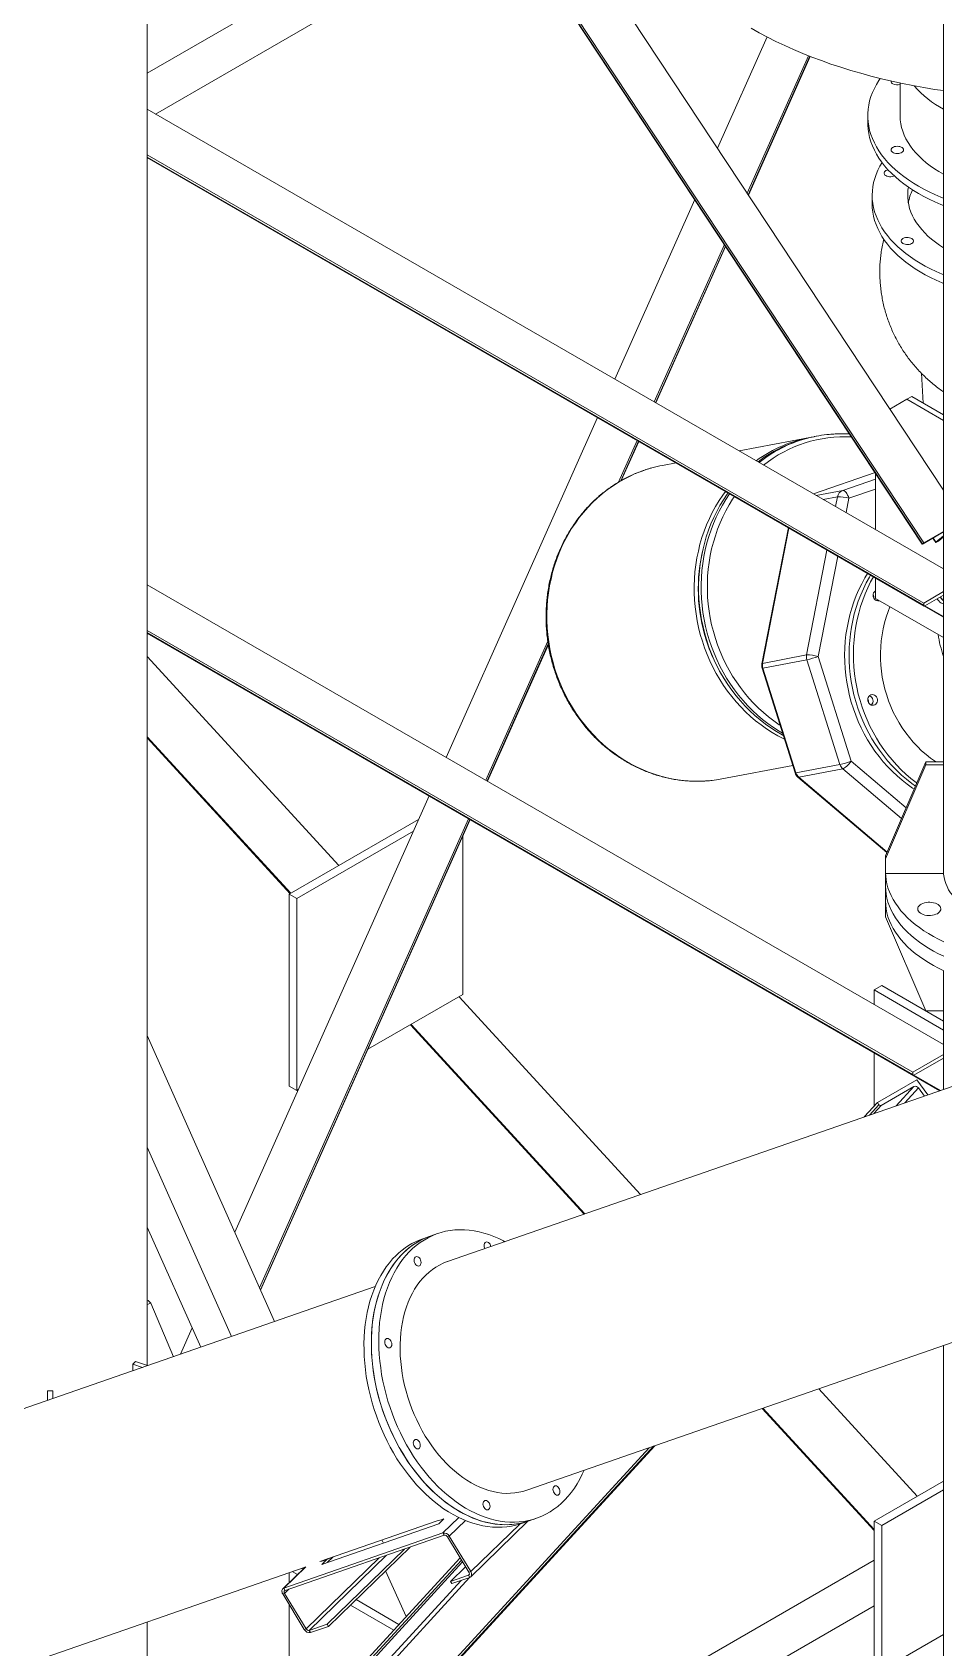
# Model space of a CAD drawing. Header units: millimetres. Extents: x 26816 to 90584, y 11074 to 56542.
# Drawn here: x 43189 to 44217, y 39986 to 41808 of the extents above; entities that cross this region are included whole.
import ezdxf

# ---------------------------------------------------------------- set-up
doc = ezdxf.new("R2010")
doc.units = ezdxf.units.MM
doc.layers.add('MAU_CAM', color=30, linetype='Continuous')
doc.layers.add('MAU_VANG', color=2, linetype='Continuous')
doc.layers.add('MAU_TÍM', color=4, linetype='Continuous', lineweight=25)

msp = doc.modelspace()

# ---------------------------------------------------------------- linework, layer by layer
at = {"layer": 'MAU_CAM', "linetype": 'Continuous', "lineweight": 0}
for p, q in [((44217.2, 41291.3), (43210.5, 42815.2)), ((44217.2, 42795.7), (44217.2, 40983.4)), ((44194.9, 41232), (43210.5, 42722.1)), ((44193.5, 41230.9), (43210.5, 42718.9)), ((43210.5, 42718.3), (44193.3, 41230.6)), ((43319.1, 40303.9), (43319.1, 42420.6)), ((43319.1, 41761.7), (43697.9, 41980.4)), ((43328.4, 41715.7), (43722.5, 41943.2)), ((43962.4, 41677), (44018.4, 41802.6)), ((43995.9, 41626.4), (44064.9, 41781.4)), ((43997, 41624.7), (44066.6, 41780.8)), ((43997.3, 41624.3), (44066.9, 41780.7)), ((44168.3, 41750.7), (44168.3, 41713.9)), ((44217.2, 41202.6), (43319.1, 41721)), ((44131.8, 41713.9), (44131.8, 41705.7)), ((44194.9, 41164), (43319.1, 41669.6)), ((44194.9, 41161.6), (43319.1, 41667.2)), ((43319.1, 41666.5), (44195.3, 41160.7)), ((43319.1, 41666.5), (44217.2, 41148)), ((43846.4, 41416.6), (43936.6, 41619.1)), ((43891, 41390.9), (43970.1, 41568.5)), ((43892.5, 41390), (43971.2, 41566.7)), ((43892.8, 41389.8), (43971.5, 41566.4)), ((44156.7, 41382.9), (44175.8, 41393.9)), ((44175.8, 41393.9), (44181.4, 41397.2)), ((44175.8, 41393.9), (44217.2, 41370)), ((44181.4, 41397.2), (44217.2, 41376.5)), ((43656.4, 40989.9), (43827.1, 41373.2)), ((43850.7, 41300.4), (43871.7, 41347.5)), ((43853.3, 41302), (43873.2, 41346.6)), ((43853.8, 41302.3), (43873.5, 41346.4)), ((44140.4, 41246.9), (44140.4, 41310.6)), ((44217.2, 41244.3), (44194.1, 41230.9)), ((44194.9, 41232), (44217.2, 41244.9)), ((44208.7, 41232.7), (44217.2, 41239.9)), ((44217.2, 41238.9), (44211.4, 41234)), ((44193.5, 41230.9), (44194.9, 41232)), ((44205.2, 41237.4), (44208.5, 41232.4)), ((44208.7, 41232.7), (44205.5, 41237.6)), ((44211.4, 41234), (44209.2, 41232.8)), ((44217.2, 40666.1), (43319.1, 41184.6)), ((44140.4, 41169.3), (44140.4, 41192.3)), ((44217.2, 41125), (44140.4, 41169.3)), ((44194.9, 41164), (44217.2, 41176.9)), ((44217.2, 41172.9), (44196.3, 41160.8)), ((44194.9, 41161.6), (44194.9, 41164)), ((44217.2, 41148.7), (44196.3, 41160.8)), ((44182.5, 40634.7), (43319.1, 41133.1)), ((44182.5, 40632.2), (43319.1, 41130.7)), ((43319.1, 41130), (44182.9, 40631.3)), ((43319.1, 41130), (44213, 40613.9)), ((43700.9, 40964.2), (43770.8, 41121.2)), ((43702.4, 40963.3), (43771.3, 41118)), ((43702.8, 40963.1), (43771.5, 41117.3)), ((43319.1, 41103.6), (43535.2, 40867.8)), ((43319.1, 41013.2), (43481, 40836.6)), ((43319.1, 41012.1), (43480.4, 40836.2)), ((43319.1, 41012), (43480.3, 40836.2)), ((44197.2, 40985.1), (44151.8, 40878.9)), ((44197.2, 40985.1), (44197.2, 40981.6)), ((44217.2, 40985.1), (44197.2, 40985.1)), ((44217.2, 40983.4), (44217.2, 40981.6)), ((44197.2, 40981.6), (44151.8, 40875.5)), ((44217.2, 40981.6), (44197.2, 40981.6)), ((44217.2, 40859.1), (44217.2, 40981.6)), ((43417.9, 40454.4), (43637, 40946.5)), ((43445.9, 40391.5), (43681.6, 40920.8)), ((43446.8, 40389.4), (43683.1, 40919.9)), ((43447, 40388.9), (43683.4, 40919.7)), ((43479.3, 40835.6), (43625.1, 40919.8)), ((43487.8, 40830.7), (43619.3, 40906.6)), ((43675.2, 40901.1), (43675.2, 40722.5)), ((44151.8, 40878.9), (44151.8, 40875.5)), ((44151.8, 40875.5), (44151.8, 40859.1)), ((44151.8, 40859.1), (44151.8, 40844.6)), ((44151.8, 40859.1), (44217.2, 40859.1)), ((44151.8, 40844.6), (44151.8, 40828.2)), ((43479.3, 40835.6), (43487.8, 40830.7)), ((43479.3, 40619.2), (43479.3, 40835.6)), ((43487.8, 40614.3), (43487.8, 40830.7)), ((44151.8, 40828.2), (44151.8, 40826.5)), ((44151.8, 40810.2), (44151.8, 40826.5)), ((44151.8, 40826.5), (44151.8, 40826.5)), ((44197.2, 40704), (44151.8, 40810.2)), ((44217.2, 40749.4), (44217.2, 40704)), ((44139, 40727.6), (44147.5, 40732.5)), ((44217.2, 40692.2), (44147.5, 40732.5)), ((43675.2, 40722.5), (43568, 40660.6)), ((43670.8, 40720), (43875.5, 40496.8)), ((44139, 40727.6), (44139, 40711.3)), ((44217.2, 40682.4), (44139, 40727.6)), ((44217.2, 40704), (44197.2, 40704)), ((44217.2, 40704), (44217.2, 40615.4)), ((43462.8, 40353.5), (43319.1, 40676.1)), ((43615.9, 40688.3), (43811.8, 40474.7)), ((43616, 40688.3), (43811.9, 40474.7)), ((43616.7, 40688.7), (43812.6, 40474.9)), ((44139, 40656.7), (44139, 40596.5)), ((44217.2, 40654.7), (44182.5, 40634.7)), ((44183.9, 40631.4), (44217.2, 40650.6)), ((43479.3, 40619.2), (43487.8, 40614.3)), ((44187.2, 40626.3), (44142.7, 40600.5)), ((44147, 40597.4), (44183.8, 40618.6)), ((44183.8, 40618.6), (44163.9, 40596.9)), ((44182.5, 40634.7), (44182.5, 40632.2)), ((44213.8, 40614.2), (44183.9, 40631.4)), ((44199.6, 40609.3), (44187.2, 40626.3)), ((43489.5, 40615.3), (43487.8, 40614.3)), ((44142.7, 40600.5), (44127.9, 40584.4)), ((44142.7, 40600.5), (44144.4, 40598.1)), ((44188.9, 40617), (44173.5, 40600.2)), ((44188.9, 40617), (44195.6, 40607.9)), ((44144.4, 40598.1), (44133.6, 40586.4)), ((44147, 40597.4), (44138.5, 40588.1)), ((43414.3, 40336.7), (43319.1, 40550.4)), ((43379.4, 40324.6), (43319.1, 40460)), ((43319.1, 40376.9), (43320.2, 40377.3)), ((43319.1, 40372.9), (43323.2, 40374.3)), ((43323.2, 40374.3), (43320.2, 40377.3)), ((43323.2, 40374.3), (43348.8, 40313.9)), ((43356.5, 40316.6), (43369.7, 40346.3)), ((44217.2, 40326.4), (44217.2, 39314)), ((43302.9, 40305.3), (43305.9, 40308.3)), ((43302.9, 40305.3), (43313.6, 40301.7)), ((43302.9, 40298), (43302.9, 40305.3)), ((43305.9, 40308.3), (43319.5, 40303.8)), ((43206.5, 40275.2), (43212.5, 40275.2)), ((43206.5, 40275.2), (43206.5, 40264.6)), ((43212.5, 40275.2), (43212.5, 40266.7)), ((44076.5, 40277.6), (44187.6, 40156.4)), ((44012.8, 40255.5), (44139, 40117.8)), ((44012.9, 40255.5), (44139, 40117.9)), ((44013.6, 40255.7), (44139, 40119)), ((43891.5, 40213.3), (43319.1, 39589.1)), ((43890, 40212.8), (43319.1, 39590.2)), ((43885.2, 40211.2), (43319.1, 39593.8)), ((44139, 40128.4), (44217.2, 40173.5)), ((44147.5, 40123.5), (44217.2, 40163.7)), ((44139, 39965.1), (44139, 40128.4)), ((44139, 40128.4), (44147.5, 40123.5)), ((44147.5, 39960.2), (44147.5, 40123.5)), ((43671.9, 40087.1), (43319.1, 39702.3)), ((43673.5, 40084.5), (43319.1, 39698)), ((43674.8, 40082.4), (43319.1, 39694.4)), ((43494.9, 40074.3), (43493.3, 40075.1)), ((43611, 40020.7), (43588, 40072.3)), ((43696.5, 39828.8), (44139, 40084.3)), ((43682.7, 40064.9), (43319.1, 39668.3)), ((43673, 40061.5), (43319.1, 39675.5)), ((43479.3, 40070.3), (43479.3, 40059.2)), ((43488.5, 40068.1), (43482.7, 40071.5)), ((43602.9, 40011.9), (43554.6, 40039.8)), ((43479.3, 40034), (43479.3, 39877)), ((43597.1, 40005.5), (43548.3, 40033.6)), ((43714.7, 39787.9), (44139, 40032.8)), ((43319.1, 38795.5), (43319.1, 40014.7)), ((44217.2, 40000.4), (44147.5, 39960.2))]:
    msp.add_line(p, q, dxfattribs=at)
at = {"layer": 'MAU_CAM', "linetype": 'Continuous', "lineweight": 0, "flags": 128}
for points in [[(44000.1, 41812.6), (44009.3, 41807.4), (44018.6, 41802.5), (44028.2, 41797.6), (44038.1, 41793), (44048.1, 41788.5), (44058.4, 41784.1), (44068.8, 41779.9), (44079.5, 41775.9), (44090.3, 41772), (44101.3, 41768.4), (44112.5, 41764.9), (44123.9, 41761.6), (44135.4, 41758.4), (44147.1, 41755.5), (44158.9, 41752.7), (44170.8, 41750.1), (44182.8, 41747.7), (44195, 41745.5), (44207.2, 41743.5), (44217.2, 41742.1)], [(44145.8, 41755.8), (44144.3, 41753.6), (44141.6, 41749.1), (44139.2, 41744.6), (44137.1, 41739.9), (44135.3, 41735.3), (44133.9, 41730.6), (44132.9, 41725.8), (44132.2, 41721.1), (44131.8, 41716.3), (44131.8, 41711.5), (44132.2, 41706.7), (44132.9, 41702), (44133.9, 41697.2), (44135.3, 41692.5), (44137.1, 41687.9), (44139.2, 41683.2), (44141.6, 41678.7), (44144.3, 41674.2), (44147.4, 41669.7), (44150.8, 41665.4), (44154.6, 41661.1), (44158.6, 41656.9), (44162.9, 41652.9), (44167.6, 41648.9), (44172.5, 41645.1), (44177.7, 41641.3), (44183.2, 41637.7), (44188.9, 41634.3), (44194.9, 41631), (44201.1, 41627.8), (44207.5, 41624.8), (44214.2, 41622), (44217.2, 41620.8)], [(44168.3, 41713.9), (44168.3, 41713.4), (44168.5, 41709), (44169.1, 41704.7), (44170, 41700.4), (44171.3, 41696.2), (44172.9, 41692), (44174.9, 41687.8), (44177.2, 41683.7), (44179.8, 41679.6), (44182.8, 41675.7), (44186.1, 41671.8), (44189.7, 41668), (44193.6, 41664.3), (44197.8, 41660.7), (44202.3, 41657.3), (44207, 41653.9), (44212.1, 41650.7), (44217.2, 41647.8)], [(44131.8, 41705.7), (44131.8, 41703.3), (44132.2, 41698.6), (44132.9, 41693.8), (44133.9, 41689.1), (44135.3, 41684.4), (44137.1, 41679.7), (44139.2, 41675.1), (44141.6, 41670.5), (44144.3, 41666), (44147.4, 41661.6), (44150.8, 41657.2), (44154.6, 41652.9), (44158.6, 41648.8), (44162.9, 41644.7), (44167.6, 41640.7), (44172.5, 41636.9), (44177.7, 41633.2), (44183.2, 41629.6), (44188.9, 41626.1), (44194.9, 41622.8), (44201.1, 41619.7), (44207.5, 41616.7), (44214.2, 41613.8), (44217.2, 41612.6)], [(44165.1, 41671.2), (44163.5, 41671.3), (44162.1, 41671.6), (44160.7, 41672.1), (44159.6, 41672.7), (44158.8, 41673.5), (44158.3, 41674.3), (44158.1, 41675.2), (44158.3, 41676.1), (44158.8, 41677), (44159.6, 41677.8), (44160.7, 41678.4), (44162.1, 41678.9), (44163.5, 41679.2), (44165.1, 41679.3), (44166.7, 41679.2), (44168.1, 41678.9), (44169.5, 41678.4), (44170.6, 41677.8), (44171.4, 41677), (44171.9, 41676.1), (44172.1, 41675.2), (44171.9, 41674.3), (44171.4, 41673.5), (44170.6, 41672.7), (44169.5, 41672.1), (44168.1, 41671.6), (44166.7, 41671.3), (44165.1, 41671.2)], [(44194.1, 41230.9), (44193.8, 41230.8), (44193.6, 41230.7), (44193.4, 41230.6), (44193.3, 41230.6), (44193.3, 41230.6), (44193.3, 41230.7), (44193.4, 41230.8), (44193.5, 41230.9)], [(44209.2, 41232.8), (44209, 41232.6), (44208.8, 41232.5), (44208.6, 41232.4), (44208.5, 41232.4), (44208.5, 41232.4), (44208.5, 41232.5), (44208.6, 41232.6), (44208.7, 41232.7)], [(44210.2, 41168.8), (44210.8, 41167.8), (44211.9, 41166.4), (44213.1, 41165.2), (44214.3, 41164.2), (44215.6, 41163.6), (44216.9, 41163.2), (44217.2, 41163.2)], [(44217.7, 40781.9), (44211.6, 40784.8), (44205.8, 40787.9), (44200.3, 40791.1), (44195, 40794.4), (44190, 40797.9), (44185.2, 40801.5), (44180.7, 40805.2), (44176.5, 40809.1), (44172.7, 40813), (44169.1, 40817), (44165.9, 40821.2), (44162.9, 40825.4), (44160.3, 40829.7), (44158.1, 40834), (44156.2, 40838.4), (44154.6, 40842.8), (44153.4, 40847.3), (44152.5, 40851.8), (44152, 40856.3), (44151.8, 40859.1)], [(44242, 40820.8), (44240.6, 40821.9), (44236.9, 40824.7), (44233.5, 40827.7), (44230.4, 40830.8), (44227.6, 40834), (44225.1, 40837.3), (44223, 40840.7), (44221.2, 40844.1), (44219.7, 40847.6), (44218.6, 40851.1), (44217.8, 40854.6), (44217.3, 40858.2), (44217.2, 40860.9)], [(44217.7, 40765.6), (44211.6, 40768.5), (44205.8, 40771.5), (44200.3, 40774.7), (44195, 40778.1), (44190, 40781.6), (44185.2, 40785.2), (44180.7, 40788.9), (44176.5, 40792.7), (44172.7, 40796.7), (44169.1, 40800.7), (44165.9, 40804.8), (44162.9, 40809.1), (44160.3, 40813.3), (44158.1, 40817.7), (44156.2, 40822.1), (44154.6, 40826.5), (44153.4, 40831), (44152.5, 40835.5), (44152, 40840), (44151.8, 40844.6)], [(44217.7, 40765.6), (44211.6, 40768.5), (44205.8, 40771.5), (44200.3, 40774.7), (44195, 40778.1), (44190, 40781.6), (44185.2, 40785.2), (44180.7, 40788.9), (44176.5, 40792.7), (44172.7, 40796.7), (44169.1, 40800.7), (44165.9, 40804.8), (44162.9, 40809.1), (44160.3, 40813.3), (44158.1, 40817.7), (44156.2, 40822.1), (44154.6, 40826.5), (44153.4, 40831), (44152.5, 40835.5), (44152, 40840), (44151.8, 40844.6)], [(44217.7, 40749.2), (44211.6, 40752.1), (44205.8, 40755.2), (44200.3, 40758.4), (44195, 40761.8), (44190, 40765.2), (44185.2, 40768.8), (44180.7, 40772.6), (44176.5, 40776.4), (44172.7, 40780.3), (44169.1, 40784.4), (44165.9, 40788.5), (44162.9, 40792.7), (44160.3, 40797), (44158.1, 40801.3), (44156.2, 40805.7), (44154.6, 40810.2), (44153.4, 40814.7), (44152.5, 40819.2), (44152, 40823.7), (44151.8, 40828.2)], [(44212.5, 40822.8), (44211.2, 40823.8), (44209.7, 40824.7), (44208, 40825.4), (44206.1, 40826), (44204, 40826.4), (44201.9, 40826.5), (44199.8, 40826.5), (44197.7, 40826.2), (44195.7, 40825.8), (44193.8, 40825.2), (44192.1, 40824.4), (44190.7, 40823.5), (44189.6, 40822.4), (44188.8, 40821.3), (44188.3, 40820.1), (44188.2, 40818.8), (44188.4, 40817.6), (44189, 40816.4), (44189.9, 40815.3), (44191.2, 40814.3), (44192.7, 40813.4), (44194.4, 40812.6), (44196.3, 40812.1), (44198.4, 40811.7), (44200.5, 40811.5), (44202.6, 40811.6), (44204.7, 40811.8), (44206.8, 40812.2), (44208.6, 40812.9), (44210.3, 40813.6), (44211.7, 40814.6), (44212.8, 40815.6), (44213.6, 40816.8), (44214.1, 40818), (44214.2, 40819.2), (44214, 40820.5), (44213.4, 40821.7), (44212.5, 40822.8)]]:
    msp.add_lwpolyline(points, dxfattribs=at)
at = {"layer": 'MAU_CAM', "linetype": 'Continuous', "lineweight": 0}
for centre, radius, start, end in [((44161.5, 41752.8), 3.33, 178.2799, 246.9992), ((44165.1, 41759.4), 10.9, 242.7663, 286.7905), ((44271.3, 41823.4), 115.6, 221.0722, 242.1183), ((44225.9, 41177.8), 14.1, 209.5794, 231.7778), ((44225.7, 41177.6), 13.8, 209.3543, 232.0028), ((44195.7, 41161.4), 0.873, 170.786, 309.2033), ((44183.4, 40632.1), 0.873, 170.786, 309.2033), ((44185.4, 40614.8), 4.14, 32.4295, 113.7101), ((44146.2, 40599.2), 2.07, 212.4295, 293.7101)]:
    msp.add_arc(centre, radius, start, end, dxfattribs=at)
at = {"layer": 'MAU_TÍM', "linetype": 'Continuous', "lineweight": 0}
for p, q in [((44192.3, 41423.2), (44194.4, 41389.7)), ((44066.3, 41350.9), (43986.6, 41335.7)), ((43915.5, 41322.2), (43900.1, 41319.3)), ((44140, 41311.2), (44070.4, 41287.3)), ((44140, 41311.2), (44070.4, 41287.3)), ((44103.5, 41291.1), (44140.4, 41303.7)), ((44073.7, 41285.4), (44103.5, 41291.1)), ((44097.6, 41283.9), (44081.5, 41280.9)), ((44095.4, 41272.9), (44097.6, 41283.9)), ((44110.6, 41282.3), (44107.4, 41266)), ((44140.4, 41292.6), (44110.6, 41282.3)), ((44042.2, 41249.1), (44012.2, 41095.5)), ((44042.9, 41248.6), (44013.2, 41096)), ((44062.8, 41105.5), (44085.8, 41223.8)), ((44097.9, 41216.9), (44075.8, 41103.8)), ((44140.4, 41176.9), (44139.8, 41177.2)), ((44013.2, 41096), (44062.8, 41105.5)), ((44063.1, 41100.1), (44013.5, 41090.7)), ((44100.4, 40981.9), (44063.1, 41100.1)), ((44075.8, 41103.8), (44113.1, 40985.6)), ((44012.5, 41090.6), (44049.8, 40972.4)), ((44013.5, 41090.7), (44050.8, 40972.5)), ((44113.1, 40985.6), (44175, 40933.1)), ((43967.3, 40965.6), (44047.2, 40980.8)), ((44050.8, 40972.5), (44100.4, 40981.9)), ((44052.9, 40967.8), (44153.3, 40882.5)), ((44103.6, 40977.1), (44053.9, 40967.6)), ((44053.9, 40967.6), (44153.5, 40883.1)), ((44169.7, 40920.9), (44103.6, 40977.1)), ((44452.1, 40696.9), (43657.6, 40421.1)), ((43638.3, 40449.9), (43629.9, 40447)), ((43646.6, 40452.8), (43638.3, 40449.9)), ((43747.1, 40163.2), (44452.1, 40407.9)), ((43576.1, 40392.9), (43107, 40230)), ((43513.8, 40082.8), (43646, 40128.7)), ((43648, 40125.4), (43653.6, 40130.8)), ((43652.5, 40115), (43670.5, 40132.4)), ((43659.7, 40111.4), (43677.9, 40129.1)), ((43684, 40065.6), (43748.4, 40128.2)), ((43652.5, 40115), (43473.1, 40052.7)), ((43654, 40112.5), (43474.6, 40050.2)), ((43515.9, 40079.5), (43648, 40125.4)), ((43652.5, 40115), (43654, 40112.5)), ((43657.6, 40110.7), (43659.7, 40111.4)), ((43681.9, 40070.7), (43657.6, 40110.7)), ((43684, 40071.4), (43659.7, 40111.4)), ((43684, 40071.4), (43739.2, 40125.1)), ((43501.9, 40005.1), (43589.1, 40089.9)), ((43522, 40012.1), (43609.3, 40096.9)), ((43523.6, 40009.6), (43615.5, 40099)), ((43583.7, 40107.1), (43585.7, 40103.7)), ((41893.7, 39519.9), (43497.2, 40076.5)), ((43497.1, 40076.5), (43471.9, 40052)), ((43473.1, 40052.7), (43497.8, 40076.7)), ((43498.3, 40006.9), (43580.7, 40087)), ((43522.3, 40085.8), (43515.9, 40079.5)), ((43528.7, 40088), (43522.2, 40081.7)), ((43661.2, 40060.4), (43678.1, 40076.9)), ((43661.2, 40060.4), (43681.3, 40067.4)), ((43661.2, 40060.4), (43662.7, 40057.9)), ((43662.7, 40057.9), (43682.8, 40064.9)), ((43681.3, 40067.4), (43682.3, 40068.3)), ((43681.3, 40067.4), (43682.8, 40064.9)), ((43684, 40071.4), (43681.9, 40070.7)), ((43471.9, 40046.2), (43474, 40046.9)), ((43471.9, 40046.2), (43496.2, 40006.2)), ((43474.6, 40050.2), (43473.1, 40052.7)), ((43474, 40046.9), (43478.9, 40051.7)), ((43474, 40046.9), (43498.3, 40006.9)), ((43498.3, 40006.9), (43496.2, 40006.2)), ((43501.9, 40005.1), (43522, 40012.1)), ((43503.4, 40002.6), (43501.9, 40005.1)), ((43503.4, 40002.6), (43523.6, 40009.6)), ((43523.6, 40009.6), (43522, 40012.1))]:
    msp.add_line(p, q, dxfattribs=at)
at = {"layer": 'MAU_TÍM', "linetype": 'Continuous', "lineweight": 0, "flags": 128}
for points in [[(44217.2, 41534.5), (44215.6, 41535.2), (44209, 41538), (44202.7, 41541), (44196.6, 41544.2), (44190.8, 41547.5), (44185.2, 41550.9), (44179.9, 41554.5), (44174.9, 41558.2), (44170.1, 41562), (44165.6, 41566), (44161.4, 41570.1), (44157.6, 41574.2), (44154, 41578.5), (44150.8, 41582.8), (44147.8, 41587.2), (44145.3, 41591.7), (44143, 41596.2), (44141.1, 41600.8), (44139.5, 41605.4), (44138.3, 41610.1), (44137.5, 41614.8), (44136.9, 41619.5), (44136.8, 41624.2), (44137, 41628.9), (44137.5, 41633.7), (44138.4, 41638.4), (44139.6, 41643), (44141.2, 41647.6), (44143.1, 41652.2), (44145.4, 41656.8), (44147.9, 41661)], [(44154.7, 41652.7), (44153.6, 41652.4), (44152.3, 41651.9), (44151.3, 41651.2), (44150.6, 41650.4), (44150.2, 41649.5), (44150.2, 41648.6), (44150.5, 41647.7), (44151.2, 41646.9), (44152.1, 41646.2), (44153.3, 41645.6), (44154.7, 41645.2), (44156.2, 41645), (44157.8, 41644.9), (44159.3, 41645.1), (44160.7, 41645.5), (44161.7, 41645.9)], [(44217.2, 41564.9), (44212.6, 41567.9), (44208, 41571.2), (44203.8, 41574.5), (44199.7, 41578), (44196, 41581.6), (44192.6, 41585.3), (44189.6, 41589.1), (44186.8, 41593), (44184.3, 41596.9), (44182.2, 41600.9), (44180.5, 41605), (44179, 41609.1), (44178, 41613.2), (44177.2, 41617.4), (44176.8, 41621.6), (44176.8, 41625.7), (44177.1, 41629.9), (44177.6, 41633.2)], [(44217.2, 41524.7), (44215.6, 41525.4), (44209, 41528.2), (44202.7, 41531.2), (44196.6, 41534.4), (44190.8, 41537.7), (44185.2, 41541.1), (44179.9, 41544.7), (44174.9, 41548.4), (44170.1, 41552.2), (44165.6, 41556.2), (44161.4, 41560.3), (44157.6, 41564.4), (44154, 41568.7), (44150.8, 41573), (44147.8, 41577.4), (44145.3, 41581.9), (44143, 41586.4), (44141.1, 41591), (44139.5, 41595.6), (44138.3, 41600.3), (44137.5, 41605), (44136.9, 41609.7), (44136.8, 41614.3)], [(44172.8, 41575.9), (44171.5, 41575.4), (44170.5, 41574.7), (44169.8, 41573.9), (44169.4, 41573), (44169.4, 41572.1), (44169.7, 41571.2), (44170.4, 41570.4), (44171.3, 41569.6), (44172.5, 41569.1), (44173.9, 41568.7), (44175.4, 41568.4), (44177, 41568.4), (44178.5, 41568.6), (44180, 41569), (44181.2, 41569.5), (44182.2, 41570.2), (44182.9, 41571), (44183.3, 41571.9), (44183.3, 41572.8), (44183, 41573.7), (44182.4, 41574.5), (44181.4, 41575.2), (44180.2, 41575.8), (44178.8, 41576.2), (44177.3, 41576.4), (44175.8, 41576.5), (44174.2, 41576.3), (44172.8, 41575.9)], [(43888.3, 41316.6), (43883, 41315), (43876.2, 41312.6), (43869.5, 41310), (43862.9, 41306.9), (43856.4, 41303.6), (43850.1, 41300), (43843.9, 41296), (43838, 41291.8), (43832.2, 41287.2), (43826.6, 41282.4), (43821.2, 41277.3), (43816, 41271.9), (43811.1, 41266.3), (43806.4, 41260.4), (43802, 41254.3), (43797.8, 41248), (43793.9, 41241.5), (43790.2, 41234.7), (43786.9, 41227.8), (43783.8, 41220.8), (43781, 41213.6), (43778.5, 41206.2), (43776.3, 41198.7), (43774.5, 41191.1), (43772.9, 41183.4), (43771.7, 41175.7), (43770.7, 41167.8), (43770.1, 41160), (43769.8, 41152), (43769.9, 41144.1), (43770.2, 41136.2), (43770.9, 41128.2), (43771.9, 41120.3), (43773.2, 41112.5), (43774.8, 41104.7), (43776.8, 41097), (43779, 41089.3)], [(43945.2, 41120.9), (43942.9, 41128.5), (43941, 41136.3), (43939.4, 41144.1), (43938.1, 41151.9), (43937.1, 41159.8), (43936.4, 41167.7), (43936.1, 41175.7), (43936, 41183.6), (43936.3, 41191.5), (43936.9, 41199.4), (43937.9, 41207.2), (43939.1, 41215), (43940.7, 41222.7), (43942.5, 41230.3), (43944.7, 41237.8), (43947.2, 41245.1), (43950, 41252.3), (43953.1, 41259.4), (43956.4, 41266.3), (43960.1, 41273), (43964, 41279.6), (43968.2, 41285.9), (43971.2, 41290)], [(43950.2, 41121.8), (43947.9, 41129.5), (43946, 41137.2), (43944.4, 41145), (43943, 41152.9), (43942.1, 41160.8), (43941.4, 41168.7), (43941, 41176.6), (43941, 41184.6), (43941.3, 41192.5), (43941.9, 41200.4), (43942.8, 41208.2), (43944.1, 41216), (43945.6, 41223.6), (43947.5, 41231.2), (43949.7, 41238.7), (43952.2, 41246.1), (43954.9, 41253.3), (43958, 41260.4), (43961.4, 41267.3), (43965, 41274), (43968.9, 41280.5), (43973.1, 41286.8), (43974.2, 41288.3)], [(44035.7, 41017.3), (44031.7, 41019.6), (44025.4, 41023.7), (44019.2, 41028.1), (44013.2, 41032.7), (44007.3, 41037.7), (44001.7, 41042.9), (43996.3, 41048.4), (43991.1, 41054.1), (43986.1, 41060.1), (43981.4, 41066.3), (43976.9, 41072.7), (43972.6, 41079.3), (43968.7, 41086.1), (43965, 41093), (43961.5, 41100.2), (43958.4, 41107.5), (43955.6, 41114.9), (43953, 41122.4), (43950.8, 41130), (43948.9, 41137.7), (43947.2, 41145.5), (43945.9, 41153.4), (43944.9, 41161.3), (43944.3, 41169.2), (43943.9, 41177.2), (43943.9, 41185.1), (43944.2, 41193), (43944.8, 41200.9), (43945.7, 41208.7), (43946.9, 41216.5), (43948.5, 41224.2), (43950.4, 41231.8), (43952.5, 41239.3), (43955, 41246.6), (43957.8, 41253.8), (43960.9, 41260.9), (43964.3, 41267.8), (43967.9, 41274.5), (43971.8, 41281), (43975.9, 41287.3)], [(43981.4, 41284.1), (43979.4, 41281.2), (43975.5, 41274.8), (43971.8, 41268.1), (43968.4, 41261.4), (43965.2, 41254.4), (43962.4, 41247.3), (43959.9, 41240), (43957.7, 41232.6), (43955.7, 41225.1), (43954.1, 41217.5), (43952.9, 41209.8), (43951.9, 41202.1), (43951.2, 41194.2), (43950.9, 41186.4), (43950.9, 41178.5), (43951.2, 41170.7), (43951.9, 41162.8), (43952.8, 41155), (43954.1, 41147.2), (43955.7, 41139.5), (43957.6, 41131.8), (43959.9, 41124.2), (43962.4, 41116.8), (43965.2, 41109.4), (43968.3, 41102.2), (43971.7, 41095.1), (43975.4, 41088.2), (43979.4, 41081.5), (43983.6, 41075), (43988.1, 41068.7), (43992.8, 41062.6), (43997.8, 41056.7), (44003, 41051), (44008.4, 41045.6), (44014, 41040.5), (44019.8, 41035.7), (44025.8, 41031.1), (44032, 41026.8), (44032.8, 41026.3)], [(44110.6, 41282.3), (44109.9, 41284.2), (44109.1, 41285.9), (44108.2, 41287.5), (44107.3, 41288.8), (44106.3, 41289.9), (44105.3, 41290.6), (44104.3, 41291), (44103.5, 41291.1)], [(44131.6, 41197.4), (44128.6, 41192.5), (44125.1, 41185.9), (44121.8, 41179.2), (44118.8, 41172.4), (44116.1, 41165.4), (44113.7, 41158.2), (44111.7, 41150.9), (44109.9, 41143.5), (44108.4, 41136), (44107.2, 41128.5), (44106.4, 41120.9), (44105.9, 41113.2), (44105.7, 41105.5), (44105.8, 41097.8), (44106.3, 41090.1), (44107, 41082.4), (44108.1, 41074.7), (44109.5, 41067.1), (44111.2, 41059.5), (44113.2, 41052.1), (44115.6, 41044.7), (44118.2, 41037.4), (44121.1, 41030.3), (44124.3, 41023.3), (44127.8, 41016.5), (44131.6, 41009.8), (44135.6, 41003.3), (44139.9, 40997.1), (44144.5, 40991), (44149.2, 40985.1), (44154.2, 40979.5), (44159.5, 40974.2), (44164.9, 40969.1), (44170.6, 40964.2), (44176.4, 40959.6), (44182.4, 40955.4), (44184, 40954.3)], [(44134.9, 41195.5), (44133.6, 41193.4), (44130.1, 41186.9), (44126.8, 41180.2), (44123.8, 41173.3), (44121.1, 41166.3), (44118.7, 41159.1), (44116.6, 41151.9), (44114.8, 41144.5), (44113.4, 41137), (44112.2, 41129.4), (44111.4, 41121.8), (44110.9, 41114.1), (44110.7, 41106.4), (44110.8, 41098.7), (44111.2, 41091), (44112, 41083.3), (44113.1, 41075.6), (44114.5, 41068), (44116.2, 41060.5), (44118.2, 41053), (44120.5, 41045.6), (44123.2, 41038.4), (44126.1, 41031.3), (44129.3, 41024.3), (44132.8, 41017.4), (44136.5, 41010.8), (44140.6, 41004.3), (44144.9, 40998), (44149.4, 40991.9), (44154.2, 40986.1), (44159.2, 40980.5), (44164.4, 40975.1), (44169.9, 40970), (44175.5, 40965.2), (44181.4, 40960.6), (44185.5, 40957.6)], [(44134.9, 41195.5), (44133.6, 41193.4), (44130.1, 41186.9), (44126.8, 41180.2), (44123.8, 41173.3), (44121.1, 41166.3), (44118.7, 41159.1), (44116.6, 41151.9), (44114.8, 41144.5), (44113.4, 41137), (44112.2, 41129.4), (44111.4, 41121.8), (44110.9, 41114.1), (44110.7, 41106.4), (44110.8, 41098.7), (44111.2, 41091), (44112, 41083.3), (44113.1, 41075.6), (44114.5, 41068), (44116.2, 41060.5), (44118.2, 41053), (44120.5, 41045.6), (44123.2, 41038.4), (44126.1, 41031.3), (44129.3, 41024.3), (44132.8, 41017.4), (44136.5, 41010.8), (44140.6, 41004.3), (44144.9, 40998), (44149.4, 40991.9), (44154.2, 40986.1), (44159.2, 40980.5), (44164.4, 40975.1), (44169.9, 40970), (44175.5, 40965.2), (44181.4, 40960.6), (44185.5, 40957.6)], [(44138.2, 41193.6), (44135, 41187.8), (44131.7, 41181.1), (44128.8, 41174.3), (44126.1, 41167.2), (44123.7, 41160.1), (44121.6, 41152.8), (44119.8, 41145.4), (44118.3, 41137.9), (44117.2, 41130.4), (44116.3, 41122.7), (44115.8, 41115.1), (44115.6, 41107.4), (44115.7, 41099.7), (44116.2, 41091.9), (44117, 41084.2), (44118, 41076.6), (44119.4, 41069), (44121.1, 41061.4), (44123.2, 41054), (44125.5, 41046.6), (44128.1, 41039.3), (44131, 41032.2), (44134.2, 41025.2), (44137.7, 41018.4), (44141.5, 41011.7), (44145.5, 41005.2), (44149.8, 40999), (44154.4, 40992.9), (44159.2, 40987), (44164.2, 40981.4), (44169.4, 40976), (44174.9, 40970.9), (44180.5, 40966.1), (44186.3, 40961.5), (44186.9, 40961.1)], [(44140.4, 41177.7), (44140.2, 41177.5), (44139.2, 41176.6), (44138.4, 41175.4), (44138, 41174), (44137.8, 41172.5), (44138, 41171), (44138.5, 41169.6), (44139.4, 41168.4), (44140.4, 41167.4), (44141.7, 41166.8), (44143, 41166.5), (44144.4, 41166.6), (44145, 41166.7)], [(44156.7, 41159.9), (44154.7, 41154.5), (44152.5, 41148.1), (44150.7, 41141.6), (44149.1, 41135), (44147.9, 41128.3), (44147, 41121.5), (44146.4, 41114.7), (44146.1, 41107.8), (44146.2, 41100.9), (44146.5, 41094), (44147.2, 41087.1), (44148.2, 41080.3), (44149.5, 41073.5), (44151.2, 41066.8), (44153.1, 41060.1), (44155.3, 41053.6), (44157.8, 41047.2), (44160.6, 41040.9), (44163.7, 41034.8), (44167.1, 41028.9), (44170.7, 41023.1), (44174.6, 41017.5), (44178.8, 41012.2), (44183.1, 41007), (44187.7, 41002.1), (44192.5, 40997.5), (44197.5, 40993.1), (44202.7, 40989), (44208.1, 40985.2), (44208.3, 40985.1)], [(44037.8, 41010.5), (44037, 41010.9), (44030.4, 41014.3), (44023.9, 41018.1), (44017.5, 41022.2), (44011.4, 41026.6), (44005.3, 41031.3), (43999.5, 41036.2), (43993.9, 41041.4), (43988.5, 41046.9), (43983.2, 41052.6), (43978.3, 41058.6), (43973.5, 41064.8), (43969, 41071.2), (43964.8, 41077.8), (43960.8, 41084.6), (43957.1, 41091.6), (43953.7, 41098.7), (43950.6, 41106), (43947.7, 41113.4), (43945.2, 41120.9)], [(44036.5, 41014.7), (44035.3, 41015.3), (44028.8, 41019.1), (44022.5, 41023.2), (44016.3, 41027.5), (44010.3, 41032.2), (44004.5, 41037.1), (43998.8, 41042.4), (43993.4, 41047.8), (43988.2, 41053.6), (43983.2, 41059.5), (43978.5, 41065.7), (43974, 41072.1), (43969.8, 41078.7), (43965.8, 41085.5), (43962.1, 41092.5), (43958.7, 41099.6), (43955.5, 41106.9), (43952.7, 41114.3), (43950.2, 41121.8)], [(44012.2, 41095.5), (44012.2, 41095.6), (44012.5, 41095.8), (44013.2, 41096)], [(43779, 41089.3), (43781.5, 41081.8), (43784.4, 41074.4), (43787.5, 41067.1), (43790.9, 41060), (43794.6, 41053), (43798.6, 41046.2), (43802.8, 41039.6), (43807.3, 41033.2), (43812.1, 41027), (43817.1, 41021.1), (43822.3, 41015.3), (43827.7, 41009.9), (43833.3, 41004.6), (43839.1, 40999.7), (43845.2, 40995), (43851.3, 40990.6), (43857.7, 40986.6), (43864.2, 40982.8), (43870.8, 40979.3), (43877.6, 40976.2), (43884.4, 40973.3), (43891.4, 40970.9), (43898.5, 40968.7), (43905.6, 40966.9), (43912.7, 40965.4), (43919.9, 40964.3), (43927.2, 40963.5), (43934.4, 40963.1), (43941.7, 40963), (43948.9, 40963.3), (43956.1, 40963.9), (43956.2, 40963.9)], [(44012.5, 41090.6), (44012.5, 41090.6), (44012.8, 41090.6), (44013.5, 41090.7)], [(44135.4, 41060.4), (44134.2, 41059.8), (44133.1, 41058.8), (44132.3, 41057.6), (44131.9, 41056.3), (44131.7, 41054.8), (44131.9, 41053.3), (44132.5, 41051.9), (44133.3, 41050.7), (44134.4, 41049.7), (44135.6, 41049), (44137, 41048.7), (44138.3, 41048.8), (44139.6, 41049.2), (44140.8, 41050), (44141.7, 41051.1), (44142.3, 41052.4), (44142.6, 41053.9), (44142.6, 41055.4), (44142.2, 41056.8), (44141.5, 41058.1), (44140.6, 41059.2), (44139.4, 41060.1), (44138.1, 41060.6), (44136.7, 41060.7), (44135.4, 41060.4)], [(44103.6, 40977.1), (44104.5, 40977.4), (44105.6, 40978), (44106.8, 40978.8), (44108.1, 40979.9), (44109.4, 40981.2), (44110.7, 40982.6), (44112, 40984.1), (44113.1, 40985.6)], [(43956.2, 40963.9), (43963.3, 40964.9), (43967.3, 40965.6)], [(44049.8, 40972.4), (44049.8, 40972.4), (44050.1, 40972.4), (44050.8, 40972.5)], [(44052.9, 40967.8), (44053.2, 40967.6), (44053.9, 40967.6)], [(43722.4, 40443.6), (43721, 40444.4), (43715.5, 40447.1), (43709.9, 40449.5), (43704.4, 40451.6), (43698.8, 40453.4), (43693.3, 40454.8), (43687.7, 40455.9), (43682.2, 40456.7), (43676.8, 40457.1), (43671.4, 40457.1), (43666, 40456.9), (43660.7, 40456.3), (43655.6, 40455.3), (43650.5, 40454), (43645.5, 40452.4), (43640.6, 40450.4), (43635.9, 40448.1), (43631.3, 40445.5), (43626.9, 40442.6), (43622.6, 40439.4), (43618.4, 40435.8), (43614.5, 40432), (43610.7, 40427.9), (43607.1, 40423.4), (43603.7, 40418.8), (43600.6, 40413.8), (43597.6, 40408.6), (43594.9, 40403.2), (43592.3, 40397.5), (43590, 40391.6), (43588, 40385.5), (43586.1, 40379.2), (43584.5, 40372.8), (43583.2, 40366.1), (43582.1, 40359.3), (43581.2, 40352.4), (43580.6, 40345.4), (43580.3, 40338.2), (43580.2, 40330.9), (43580.4, 40323.6), (43580.8, 40316.2), (43581.4, 40308.7), (43582.4, 40301.3), (43583.5, 40293.7), (43584.9, 40286.2), (43586.6, 40278.7), (43588.5, 40271.3), (43590.6, 40263.8), (43593, 40256.5), (43595.6, 40249.2), (43598.4, 40242), (43601.4, 40234.9), (43604.6, 40227.9), (43608.1, 40221), (43611.7, 40214.3), (43615.5, 40207.8), (43619.5, 40201.4), (43623.7, 40195.3), (43628, 40189.3), (43632.5, 40183.5), (43637.2, 40178), (43641.9, 40172.7), (43646.8, 40167.6), (43651.8, 40162.8), (43656.9, 40158.3), (43662.2, 40154.1), (43667.4, 40150.1), (43672.8, 40146.4), (43678.2, 40143.1), (43683.7, 40140), (43689.2, 40137.3), (43694.8, 40134.8), (43700.3, 40132.8), (43705.9, 40131), (43711.4, 40129.6), (43717, 40128.5), (43722.5, 40127.7), (43727.9, 40127.3), (43733.3, 40127.2), (43738.7, 40127.5), (43744, 40128.1), (43749.1, 40129.1), (43754.2, 40130.4), (43759.2, 40132), (43764.1, 40133.9), (43768.8, 40136.2), (43773.4, 40138.8), (43777.8, 40141.8), (43782.1, 40145), (43786.3, 40148.5), (43790.2, 40152.4), (43794, 40156.5), (43797.6, 40160.9), (43800.9, 40165.6), (43804.1, 40170.6), (43807.1, 40175.8), (43809.8, 40181.2), (43811.9, 40185.7)], [(43638.3, 40449.9), (43637.1, 40449.5), (43632.3, 40447.5), (43627.6, 40445.2), (43623, 40442.6), (43618.5, 40439.7), (43614.2, 40436.5), (43610.1, 40432.9), (43606.1, 40429.1), (43602.4, 40425), (43598.8, 40420.5), (43595.4, 40415.9), (43592.2, 40410.9), (43589.3, 40405.7), (43586.5, 40400.3), (43584, 40394.6), (43581.7, 40388.7), (43579.6, 40382.6), (43577.8, 40376.3), (43576.2, 40369.9), (43574.8, 40363.2), (43573.7, 40356.4), (43572.9, 40349.5), (43572.3, 40342.5), (43572, 40335.3), (43571.9, 40328), (43572, 40320.7), (43572.4, 40313.3), (43573.1, 40305.8), (43574, 40298.4), (43575.2, 40290.8), (43576.6, 40283.3), (43578.2, 40275.8), (43580.1, 40268.4), (43582.3, 40260.9), (43584.6, 40253.6), (43587.2, 40246.3), (43590, 40239.1), (43593.1, 40232), (43596.3, 40225), (43599.7, 40218.1), (43603.4, 40211.4), (43607.2, 40204.9), (43611.2, 40198.5), (43615.4, 40192.4), (43619.7, 40186.4), (43624.2, 40180.6), (43628.8, 40175.1), (43633.6, 40169.8), (43638.5, 40164.7), (43643.5, 40159.9), (43648.6, 40155.4), (43653.8, 40151.2), (43659.1, 40147.2), (43664.5, 40143.5), (43669.9, 40140.2), (43675.4, 40137.1), (43680.9, 40134.4), (43686.4, 40131.9), (43692, 40129.9), (43697.5, 40128.1), (43703.1, 40126.7), (43708.6, 40125.6), (43714.1, 40124.8), (43719.6, 40124.4), (43725, 40124.3), (43730.3, 40124.6), (43735.6, 40125.2), (43740.8, 40126.2), (43745.9, 40127.5), (43749.7, 40128.7)], [(43705.7, 40440.7), (43704.9, 40441.8), (43704, 40442.6), (43703, 40443.1), (43701.9, 40443.3), (43701, 40443.1), (43700.2, 40442.6), (43699.5, 40441.7), (43699.1, 40440.6), (43699, 40439.3), (43699.1, 40437.9), (43699.5, 40436.5), (43699.8, 40435.8)], [(43706.7, 40438.2), (43706.4, 40439.4), (43705.7, 40440.7)], [(43599.7, 40428.1), (43595.9, 40424.2), (43592.2, 40419.9), (43588.7, 40415.3), (43585.4, 40410.5), (43582.4, 40405.4), (43579.5, 40400.1), (43576.9, 40394.6), (43574.5, 40388.8), (43572.3, 40382.8), (43570.3, 40376.6), (43568.6, 40370.2), (43567.1, 40363.7), (43565.9, 40357), (43564.9, 40350.1), (43564.2, 40343.1), (43563.8, 40336), (43563.5, 40328.8), (43563.6, 40321.5), (43563.9, 40314.1), (43564.4, 40306.7), (43565.2, 40299.2), (43566.2, 40291.7), (43567.5, 40284.2), (43569, 40276.7), (43570.8, 40269.2), (43572.8, 40261.8), (43575.1, 40254.4), (43577.6, 40247), (43580.3, 40239.8), (43583.2, 40232.6), (43586.3, 40225.6), (43589.6, 40218.7), (43593.2, 40211.9), (43596.9, 40205.3), (43600.8, 40198.8), (43604.9, 40192.5), (43609.2, 40186.5), (43613.6, 40180.6), (43618.1, 40174.9), (43622.8, 40169.5), (43627.7, 40164.3), (43632.6, 40159.4), (43637.7, 40154.7), (43642.8, 40150.4), (43648.1, 40146.3), (43653.4, 40142.4), (43658.8, 40138.9), (43664.3, 40135.7), (43669.8, 40132.8), (43675.3, 40130.2), (43680.8, 40128), (43686.4, 40126), (43692, 40124.4), (43697.5, 40123.2), (43703, 40122.3), (43708.5, 40121.7), (43713.9, 40121.4), (43719.3, 40121.5), (43724.6, 40122), (43729.9, 40122.7), (43735, 40123.9), (43740, 40125.3), (43741.4, 40125.8)], [(43608.1, 40431), (43604.2, 40427.1), (43600.6, 40422.8), (43597.1, 40418.2), (43593.8, 40413.4), (43590.7, 40408.3), (43587.9, 40403), (43585.2, 40397.5), (43582.8, 40391.7), (43580.6, 40385.7), (43578.7, 40379.5), (43577, 40373.1), (43575.5, 40366.6), (43574.3, 40359.9), (43573.3, 40353), (43572.6, 40346), (43572.1, 40338.9), (43571.9, 40331.7), (43571.9, 40324.4), (43572.2, 40317), (43572.7, 40309.6), (43573.5, 40302.1), (43574.6, 40294.6), (43575.9, 40287.1), (43577.4, 40279.6), (43579.2, 40272.1), (43581.2, 40264.7), (43583.4, 40257.3), (43585.9, 40249.9), (43588.6, 40242.7), (43591.5, 40235.5), (43594.6, 40228.5), (43598, 40221.6), (43601.5, 40214.8), (43605.2, 40208.2), (43609.2, 40201.7), (43613.2, 40195.4), (43617.5, 40189.4), (43621.9, 40183.5), (43626.5, 40177.8), (43631.2, 40172.4), (43636, 40167.2), (43641, 40162.3), (43646, 40157.6), (43651.2, 40153.3), (43656.4, 40149.1), (43661.8, 40145.3), (43667.2, 40141.8), (43672.6, 40138.6), (43678.1, 40135.7), (43683.6, 40133.1), (43689.2, 40130.9), (43694.7, 40128.9), (43700.3, 40127.3), (43705.9, 40126.1), (43711.4, 40125.1), (43716.9, 40124.6), (43722.3, 40124.3), (43727.7, 40124.4), (43733, 40124.9), (43738.2, 40125.6), (43743.3, 40126.8), (43748.4, 40128.2), (43749.7, 40128.7)], [(43657.6, 40421.1), (43657.4, 40421.1), (43653, 40419.4), (43648.8, 40417.3), (43644.7, 40415), (43640.8, 40412.3), (43637, 40409.3), (43633.4, 40406), (43629.9, 40402.4), (43626.7, 40398.6), (43623.6, 40394.4), (43620.7, 40390), (43618.1, 40385.4), (43615.7, 40380.5), (43613.4, 40375.4), (43611.5, 40370.1), (43609.7, 40364.5), (43608.2, 40358.8), (43606.9, 40352.9), (43605.9, 40346.9), (43605.1, 40340.7), (43604.6, 40334.4), (43604.3, 40328), (43604.3, 40321.5), (43604.5, 40314.9), (43605, 40308.3), (43605.7, 40301.6), (43606.7, 40294.9), (43607.9, 40288.2), (43609.4, 40281.5), (43611.1, 40274.8), (43613, 40268.2), (43615.2, 40261.6), (43617.6, 40255.1), (43620.2, 40248.7), (43623, 40242.5), (43626, 40236.3), (43629.2, 40230.3), (43632.6, 40224.4), (43636.2, 40218.8), (43640, 40213.3), (43643.9, 40208), (43647.9, 40202.9), (43652.2, 40198.1), (43656.5, 40193.5), (43660.9, 40189.1), (43665.5, 40185), (43670.1, 40181.2), (43674.9, 40177.7), (43679.7, 40174.5), (43684.5, 40171.6), (43689.4, 40168.9), (43694.4, 40166.6), (43699.3, 40164.7), (43704.3, 40163), (43709.3, 40161.7), (43714.2, 40160.7), (43719.1, 40160.1), (43724, 40159.7), (43728.8, 40159.8), (43733.6, 40160.2), (43738.2, 40160.9), (43742.8, 40161.9), (43747.1, 40163.2)], [(43626.8, 40424.2), (43626, 40425.3), (43625.1, 40426.1), (43624, 40426.6), (43623, 40426.8), (43622.1, 40426.6), (43621.2, 40426), (43620.6, 40425.2), (43620.2, 40424), (43620.1, 40422.7), (43620.2, 40421.4), (43620.6, 40420), (43621.2, 40418.7), (43622, 40417.6), (43623, 40416.8), (43624, 40416.3), (43625, 40416.1), (43626, 40416.3), (43626.8, 40416.8), (43627.4, 40417.7), (43627.8, 40418.8), (43628, 40420.1), (43627.8, 40421.5), (43627.4, 40422.9), (43626.8, 40424.2)], [(43593.8, 40331.9), (43593, 40333), (43592, 40333.8), (43591, 40334.4), (43590, 40334.5), (43589, 40334.3), (43588.2, 40333.8), (43587.6, 40332.9), (43587.2, 40331.8), (43587, 40330.5), (43587.2, 40329.1), (43587.6, 40327.7), (43588.2, 40326.4), (43589, 40325.4), (43589.9, 40324.5), (43591, 40324), (43592, 40323.8), (43592.9, 40324), (43593.8, 40324.6), (43594.4, 40325.5), (43594.8, 40326.6), (43594.9, 40327.9), (43594.8, 40329.2), (43594.4, 40330.6), (43593.8, 40331.9)], [(43626, 40218), (43625.2, 40219.1), (43624.2, 40219.9), (43623.2, 40220.4), (43622.2, 40220.6), (43621.2, 40220.4), (43620.4, 40219.8), (43619.8, 40219), (43619.4, 40217.9), (43619.2, 40216.6), (43619.4, 40215.2), (43619.8, 40213.8), (43620.4, 40212.5), (43621.2, 40211.4), (43622.1, 40210.6), (43623.2, 40210.1), (43624.2, 40209.9), (43625.1, 40210.1), (43626, 40210.7), (43626.6, 40211.5), (43627, 40212.6), (43627.1, 40213.9), (43627, 40215.3), (43626.6, 40216.7), (43626, 40218)], [(43783.5, 40165.7), (43782.7, 40166.8), (43781.7, 40167.6), (43780.7, 40168.1), (43779.7, 40168.3), (43778.7, 40168.1), (43777.9, 40167.5), (43777.3, 40166.7), (43776.9, 40165.5), (43776.7, 40164.2), (43776.9, 40162.9), (43777.2, 40161.5), (43777.9, 40160.2), (43778.7, 40159.1), (43779.6, 40158.3), (43780.7, 40157.8), (43781.7, 40157.6), (43782.6, 40157.8), (43783.5, 40158.3), (43784.1, 40159.2), (43784.5, 40160.3), (43784.6, 40161.6), (43784.5, 40163), (43784.1, 40164.4), (43783.5, 40165.7)], [(43704.6, 40149.1), (43703.8, 40150.2), (43702.8, 40151), (43701.8, 40151.6), (43700.8, 40151.7), (43699.8, 40151.5), (43699, 40151), (43698.3, 40150.1), (43698, 40149), (43697.8, 40147.7), (43697.9, 40146.3), (43698.3, 40144.9), (43699, 40143.7), (43699.8, 40142.6), (43700.7, 40141.7), (43701.7, 40141.2), (43702.8, 40141.1), (43703.7, 40141.3), (43704.5, 40141.8), (43705.2, 40142.7), (43705.6, 40143.8), (43705.7, 40145.1), (43705.6, 40146.5), (43705.2, 40147.8), (43704.6, 40149.1)], [(43646, 40128.7), (43650.7, 40129.9), (43653.6, 40130.8)], [(43681.3, 40067.4), (43681.7, 40067.6), (43682, 40067.9), (43682.2, 40068.3), (43682.4, 40068.7), (43682.4, 40069.1), (43682.3, 40069.6), (43682.2, 40070.2), (43681.9, 40070.7)], [(43682.8, 40064.9), (43683.6, 40065.3), (43684.2, 40065.9), (43684.7, 40066.6), (43684.9, 40067.4), (43685, 40068.4), (43684.8, 40069.4), (43684.5, 40070.4), (43684, 40071.4)], [(43473.1, 40052.7), (43472.3, 40052.3), (43471.7, 40051.7), (43471.3, 40051), (43471, 40050.2), (43470.9, 40049.2), (43471.1, 40048.2), (43471.4, 40047.2), (43471.9, 40046.2)], [(43474.6, 40050.2), (43474.2, 40050), (43473.9, 40049.7), (43473.7, 40049.3), (43473.6, 40048.9), (43473.5, 40048.5), (43473.6, 40048), (43473.8, 40047.4), (43474, 40046.9)]]:
    msp.add_lwpolyline(points, dxfattribs=at)
at = {"layer": 'MAU_TÍM', "linetype": 'Continuous', "lineweight": 0}
for centre, radius, start, end in [((44232.3, 41605.6), 55.7, 153.8655, 169.8384), ((44094.6, 41203.2), 150.3, 99.8678, 126.1594), ((44099.6, 41203.9), 150.5, 100.8469, 127.5024), ((44102.9, 41203.7), 151.5, 105.6146, 128.2233), ((44105.5, 41205.2), 146.4, 86.859, 128.519), ((44101.8, 41206.8), 148.2, 96.2928, 105.5226), ((43927.8, 41173.7), 148.2, 100.755, 105.4347), ((44106.7, 41282.4), 9.23, 110.2603, 170.3454), ((44099.4, 41245.3), 38.6, 73.103, 92.6834), ((44131.1, 41180), 190.5, 166.251, 197.611), ((44132.2, 41170.4), 6.56, 350.8531, 30.6555), ((44138.2, 41170.9), 5.5, 310.8821, 327.361), ((44129.2, 41178.8), 188.3, 197.4449, 214.4429), ((44022.1, 41093.6), 10, 168.9729, 197.5129), ((44023.9, 41094), 10.9, 169.1063, 197.5708), ((44073.5, 41103.4), 10.9, 169.1063, 197.5708), ((44064.6, 41066.9), 38.6, 73.103, 92.6834), ((44034.9, 41219.8), 123, 283.2665, 289.4493), ((44126.2, 41052.6), 6.56, 350.8531, 30.6555), ((44131.5, 41053.6), 6.24, 312.4125, 69.0962), ((44072.2, 41101.6), 123, 283.2665, 289.4493), ((44059.4, 40975.4), 10, 197.5129, 229.6586), ((44060.8, 40975.6), 10.5, 197.2302, 229.293), ((44110.4, 40985), 10.5, 197.2302, 229.293), ((43657.2, 40369.7), 81.9, 109.4513, 134.5234), ((43665.5, 40372.6), 81.9, 109.4513, 134.5234), ((43653.7, 40108.3), 6.75, 27.2208, 100.2621), ((43654.6, 40109.1), 3.38, 27.2208, 100.2621), ((43501.2, 40144.2), 62.7, 281.6501, 296.6348), ((43502.2, 40009.3), 6.75, 207.2208, 280.2621), ((43501.3, 40008.5), 3.38, 207.2208, 280.2621)]:
    msp.add_arc(centre, radius, start, end, dxfattribs=at)
msp.add_ellipse((44348.2, 41115.2), major_axis=(118.7, -92.2), ratio=0.774134, start_param=3.826224, end_param=4.015425, dxfattribs=at)
for points, knots in [([(44149.8, 41574.6), (44149.2, 41572.3), (44148.2, 41567.6), (44147, 41560.5), (44146.1, 41553.4), (44145.5, 41546.3), (44145.3, 41539.1), (44145.4, 41532), (44145.8, 41524.9), (44146.5, 41517.8), (44147.5, 41510.8), (44148.8, 41503.9), (44150.4, 41497), (44152.3, 41490.2), (44154.5, 41483.6), (44157, 41477), (44159.7, 41470.5), (44162.8, 41464.2), (44166.1, 41458), (44169.6, 41452), (44173.4, 41446.1), (44177.5, 41440.4), (44181.8, 41434.9), (44186.3, 41429.6), (44191.1, 41424.4), (44196.1, 41419.4), (44201.3, 41414.6), (44206.7, 41410.1), (44212, 41405.9), (44215.6, 41403.4), (44217.2, 41402.2)], [0, 0, 0, 0, 0.036354, 0.072918, 0.109374, 0.145727, 0.181982, 0.218146, 0.254224, 0.290221, 0.326142, 0.361994, 0.397783, 0.433516, 0.469199, 0.504841, 0.540448, 0.576031, 0.611597, 0.647157, 0.682722, 0.718304, 0.753917, 0.789575, 0.825293, 0.861089, 0.896982, 0.932991, 0.969137, 1, 1, 1, 1]), ([(44111.3, 41354.7), (44109.9, 41354.8), (44106.3, 41355), (44100.3, 41355), (44093.4, 41354.8), (44088.5, 41354.4), (44086, 41354.1), (44085.7, 41354.1)], [0, 0, 0, 0, 0.1607139, 0.429596, 0.6984179, 0.9671902, 1, 1, 1, 1]), ([(43888.2, 41316.5), (43887.1, 41316.2), (43883.7, 41315.3), (43878.3, 41313.5), (43871.8, 41311), (43865.5, 41308.3), (43859.3, 41305.3), (43853.2, 41302), (43847.2, 41298.4), (43841.4, 41294.5), (43835.8, 41290.4), (43830.3, 41286), (43825, 41281.3), (43819.9, 41276.5), (43815, 41271.3), (43810.3, 41266), (43805.8, 41260.4), (43801.6, 41254.6), (43797.6, 41248.7), (43793.8, 41242.5), (43790.3, 41236.2), (43787, 41229.7), (43784, 41223), (43781.2, 41216.2), (43778.7, 41209.3), (43776.5, 41202.2), (43774.6, 41195.1), (43772.9, 41187.8), (43771.5, 41180.5), (43770.4, 41173.1), (43769.6, 41165.7), (43769.1, 41158.2), (43768.9, 41150.7), (43768.9, 41143.1), (43769.3, 41135.6), (43769.9, 41128.1), (43770.9, 41120.6), (43772.1, 41113.1), (43773.6, 41105.7), (43775.4, 41098.4), (43776.9, 41092.9), (43777.9, 41089.9), (43778.1, 41089.3)], [0, 0, 0, 0, 0.012983, 0.038668, 0.064355, 0.090046, 0.11574, 0.14144, 0.167146, 0.192859, 0.218579, 0.244307, 0.270044, 0.29579, 0.321544, 0.347308, 0.37308, 0.398862, 0.424652, 0.45045, 0.476256, 0.50207, 0.527891, 0.553719, 0.579553, 0.605392, 0.631237, 0.657087, 0.682941, 0.708799, 0.73466, 0.760524, 0.786392, 0.812261, 0.838133, 0.864006, 0.889881, 0.915757, 0.941633, 0.967511, 0.993388, 1, 1, 1, 1]), ([(43778.1, 41089.3), (43778.5, 41088), (43779.7, 41084.3), (43781.8, 41078.3), (43784.6, 41071.3), (43787.7, 41064.5), (43791.1, 41057.8), (43794.7, 41051.2), (43798.5, 41044.8), (43802.6, 41038.6), (43806.9, 41032.5), (43811.4, 41026.6), (43816.2, 41021), (43821.1, 41015.5), (43826.3, 41010.3), (43831.6, 41005.3), (43837.1, 41000.6), (43842.8, 40996.1), (43848.7, 40991.9), (43854.7, 40987.9), (43860.8, 40984.2), (43867.1, 40980.8), (43873.4, 40977.7), (43879.9, 40974.8), (43886.5, 40972.3), (43893.2, 40970), (43899.9, 40968.1), (43906.7, 40966.4), (43913.6, 40965.1), (43920.4, 40964.1), (43927.3, 40963.4), (43934.2, 40963), (43941.2, 40962.9), (43948, 40963.2), (43953, 40963.5), (43955.7, 40963.9), (43956.1, 40963.9)], [0, 0, 0, 0, 0.016486, 0.047145, 0.077805, 0.108464, 0.139122, 0.169777, 0.20043, 0.23108, 0.261726, 0.292368, 0.323005, 0.353637, 0.384264, 0.414883, 0.445496, 0.476101, 0.506697, 0.537284, 0.567862, 0.59843, 0.628987, 0.659533, 0.690069, 0.720593, 0.751106, 0.781608, 0.8121, 0.842581, 0.873053, 0.903516, 0.933971, 0.964419, 0.994862, 1, 1, 1, 1])]:
    msp.add_open_spline(points, degree=3, knots=knots, dxfattribs=at)
at = {"layer": 'MAU_VANG', "linetype": 'Continuous', "lineweight": 0}
for p, q in [((44136.8, 41624.1), (44136.8, 41614.3)), ((44074.1, 41352.4), (44071.3, 41351.8)), ((43741.4, 40125.8), (43749.7, 40128.7)), ((43749.7, 40128.7), (43758.1, 40131.6)), ((43615.5, 40099), (43615.4, 40099.1))]:
    msp.add_line(p, q, dxfattribs=at)

doc.saveas('drawing.dxf')
